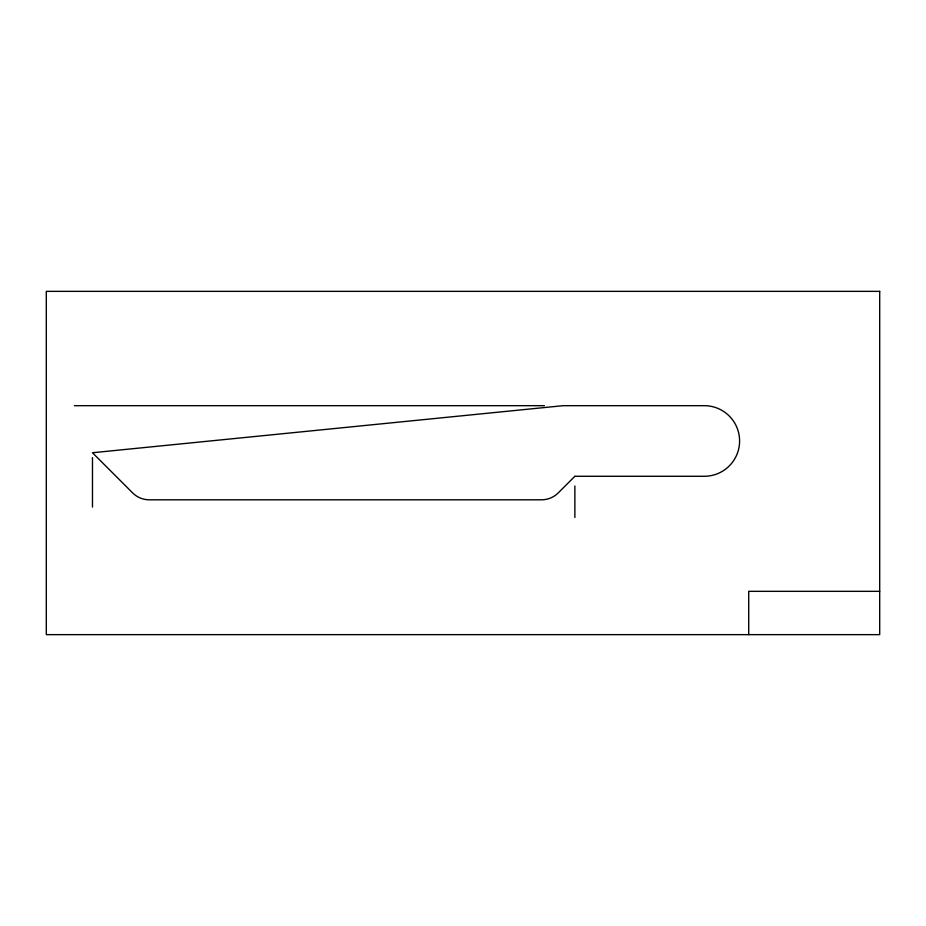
<?xml version="1.0" encoding="UTF-8"?>
<svg xmlns="http://www.w3.org/2000/svg" width="926" height="926" viewBox="0 0 926 926"><rect width="100%" height="100%" fill="white"/><g stroke="black" fill="none" stroke-linecap="round" stroke-linejoin="round"><path stroke-width="1.39" d="M74.358 405.681L544.395 405.681M879.7 591.332L748.717 591.332L748.717 634.646M574.872 485.976L574.872 517.472M92.473 457.594L92.473 507.066M574.872 476.277L558.228 492.91A23.532 23.532 0 0 1 541.594 499.808L149.283 499.808A23.532 23.532 0 0 1 132.649 492.91L92.473 452.745L563.101 405.681L704.292 405.681A35.292 35.292 0 0 1 739.596 440.973A35.292 35.292 0 0 1 704.292 476.277L574.872 476.277M879.7 291.354L46.3 291.354L46.3 634.646L879.7 634.646L879.7 291.354"/></g></svg>
